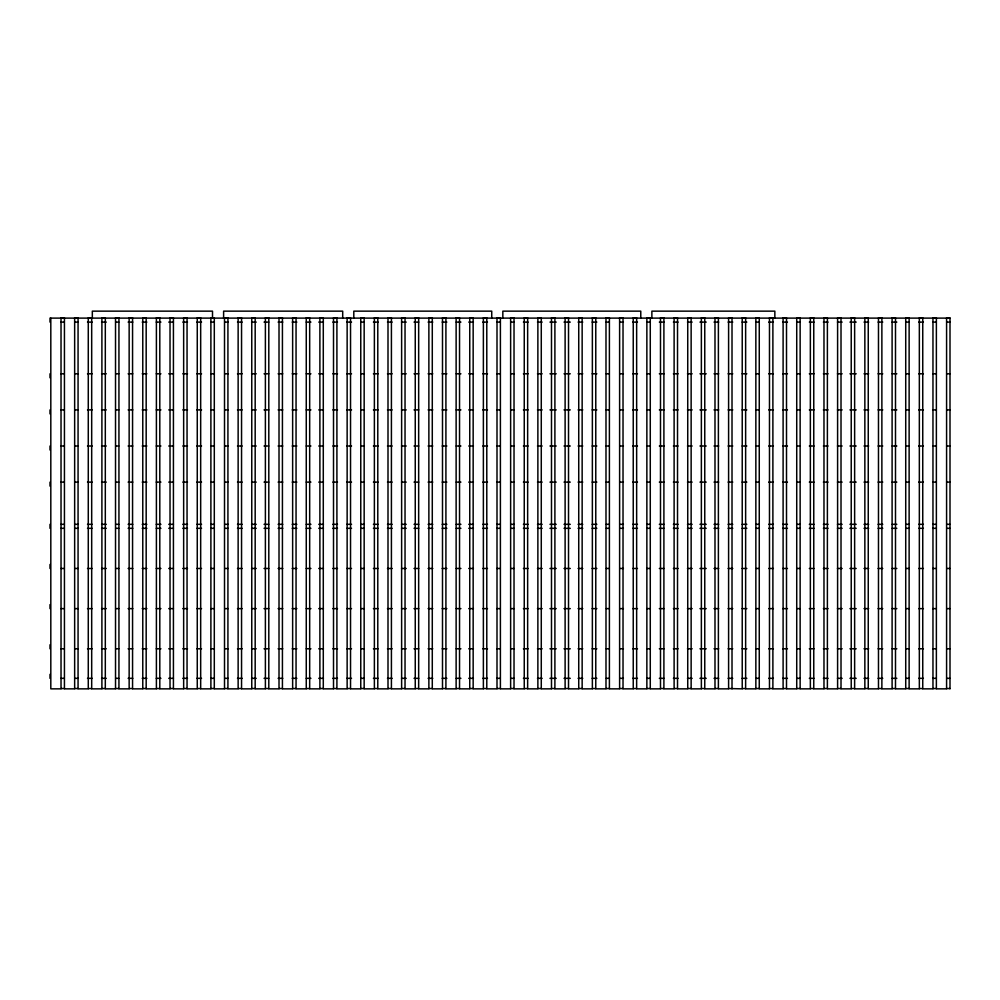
<?xml version="1.0" encoding="UTF-8"?>
<svg xmlns="http://www.w3.org/2000/svg" width="1000" height="1000" viewBox="0 0 1000 1000"><rect width="100%" height="100%" fill="white"/><g stroke="black" fill="none" stroke-linecap="round" stroke-linejoin="round"><path stroke-width="1.5" d="M868.25 318.188L864.85 317.875L864.85 688.85L854.638 688.85L854.638 317.875L851.225 317.875L851.225 688.85L841.012 688.85L841.012 317.875L837.6 317.875L837.6 688.85L827.387 688.85L827.387 317.875L823.975 317.875L823.975 688.85L813.763 688.85L813.763 317.875L810.35 317.875L810.35 688.85L800.138 688.85L800.138 317.875L796.725 317.875L796.725 688.85L786.513 688.85L786.513 317.875L783.1 317.875L783.1 688.85L772.887 688.85L772.887 317.875L769.475 317.875L769.475 688.85L759.262 688.85L759.262 317.875L755.85 317.875L755.85 688.85L745.638 688.85L745.638 317.875L742.225 317.875L742.225 688.85L728.6 688.538M949.938 318.113L50 318.113L50 322.113M60.938 322.113L64.062 322.113M75 322.113L78.125 322.113M87.5 322.113L92.188 322.113M101.562 322.113L106.25 322.113M115.625 322.113L118.75 322.113M128.125 322.113L132.812 322.113M142.188 322.113L146.875 322.113M156.237 322.113L160.925 322.113M168.738 322.113L173.425 322.113M182.8 322.113L187.488 322.113M196.863 322.113L201.55 322.113M210.925 322.113L214.05 322.113M224.988 322.113L228.113 322.113M237.488 322.113L242.175 322.113M251.55 322.113L256.238 322.113M264.05 322.113L268.738 322.113M278.113 322.113L282.8 322.113M292.175 322.113L296.863 322.113M306.238 322.113L310.925 322.113M318.738 322.113L323.425 322.113M332.8 322.113L337.488 322.113M346.85 322.113L351.538 322.113M360.913 322.113L364.038 322.113M373.413 322.113L378.1 322.113M387.475 322.113L392.163 322.113M401.538 322.113L406.225 322.113M414.038 322.113L418.725 322.113M428.1 322.113L432.788 322.113M442.163 322.113L446.85 322.113M456.225 322.113L460.913 322.113M468.725 322.113L473.413 322.113M482.788 322.113L487.475 322.113M496.85 322.113L499.975 322.113M510.913 322.113L514.038 322.113M523.413 322.113L528.1 322.113M537.475 322.113L542.15 322.113M549.963 322.113L556.213 322.113M564.025 322.113L570.275 322.113M578.088 322.113L582.775 322.113M592.15 322.113L596.838 322.113M606.213 322.113L609.338 322.113M620.275 322.113L623.4 322.113M632.775 322.113L637.463 322.113M646.838 322.113L649.963 322.113M659.338 322.113L664.025 322.113M673.4 322.113L678.088 322.113M687.463 322.113L692.15 322.113M699.963 322.113L706.213 322.113M714.025 322.113L718.713 322.113M728.088 322.113L732.775 322.113M742.138 322.113L746.825 322.113M756.2 322.113L759.325 322.113M768.7 322.113L773.388 322.113M782.763 322.113L787.45 322.113M796.825 322.113L799.95 322.113M809.325 322.113L814.013 322.113M823.388 322.113L828.075 322.113M837.45 322.113L842.138 322.113M849.95 322.113L856.2 322.113M864.013 322.113L868.7 322.113M878.075 322.113L882.763 322.113M892.138 322.113L896.825 322.113M906.2 322.113L909.325 322.113M918.7 322.113L923.388 322.113M932.763 322.113L935.875 322.113M946.812 322.113L949.938 322.113M60.938 373.787L64.062 373.787M75 373.787L78.125 373.787M87.5 373.787L92.188 373.787M101.562 373.787L106.25 373.787M115.625 373.787L118.75 373.787M128.125 373.787L132.812 373.787M142.188 373.787L146.875 373.787M156.237 373.787L160.925 373.787M168.738 373.787L173.425 373.787M182.8 373.787L187.488 373.787M196.863 373.787L201.55 373.787M210.925 373.787L214.05 373.787M224.988 373.787L228.113 373.787M237.488 373.787L242.175 373.787M251.55 373.787L256.238 373.787M264.05 373.787L268.738 373.787M278.113 373.787L282.8 373.787M292.175 373.787L296.863 373.787M306.238 373.787L310.925 373.787M318.738 373.787L323.425 373.787M332.8 373.787L337.488 373.787M346.85 373.787L351.538 373.787M360.913 373.787L364.038 373.787M373.413 373.787L378.1 373.787M387.475 373.787L392.163 373.787M401.538 373.787L406.225 373.787M414.038 373.787L418.725 373.787M428.1 373.787L432.788 373.787M442.163 373.787L446.85 373.787M456.225 373.787L460.913 373.787M468.725 373.787L473.413 373.787M482.788 373.787L487.475 373.787M496.85 373.787L499.975 373.787M510.913 373.787L514.038 373.787M523.413 373.787L528.1 373.787M537.475 373.787L542.15 373.787M549.963 373.787L556.213 373.787M564.025 373.787L570.275 373.787M578.088 373.787L582.775 373.787M592.15 373.787L596.838 373.787M606.213 373.787L609.338 373.787M620.275 373.787L623.4 373.787M632.775 373.787L637.463 373.787M646.838 373.787L649.963 373.787M659.338 373.787L664.025 373.787M673.4 373.787L678.088 373.787M687.463 373.787L692.15 373.787M699.963 373.787L706.213 373.787M714.025 373.787L718.713 373.787M728.088 373.787L732.775 373.787M742.138 373.787L746.825 373.787M756.2 373.787L759.325 373.787M768.7 373.787L773.388 373.787M782.763 373.787L787.45 373.787M796.825 373.787L799.95 373.787M809.325 373.787L814.013 373.787M823.388 373.787L828.075 373.787M837.45 373.787L842.138 373.787M849.95 373.787L856.2 373.787M864.013 373.787L868.7 373.787M878.075 373.787L882.763 373.787M892.138 373.787L896.825 373.787M906.2 373.787L909.325 373.787M918.7 373.787L923.388 373.787M932.763 373.787L935.875 373.787M946.812 373.787L949.938 373.787M60.938 409.9L64.062 409.9M75 409.9L78.125 409.9M87.5 409.9L92.188 409.9M101.562 409.9L106.25 409.9M115.625 409.9L118.75 409.9M128.125 409.9L132.812 409.9M142.188 409.9L146.875 409.9M156.237 409.9L160.925 409.9M168.738 409.9L173.425 409.9M182.8 409.9L187.488 409.9M196.863 409.9L201.55 409.9M210.925 409.9L214.05 409.9M224.988 409.9L228.113 409.9M237.488 409.9L242.175 409.9M251.55 409.9L256.238 409.9M264.05 409.9L268.738 409.9M278.113 409.9L282.8 409.9M292.175 409.9L296.863 409.9M306.238 409.9L310.925 409.9M318.738 409.9L323.425 409.9M332.8 409.9L337.488 409.9M346.85 409.9L351.538 409.9M360.913 409.9L364.038 409.9M373.413 409.9L378.1 409.9M387.475 409.9L392.163 409.9M401.538 409.9L406.225 409.9M414.038 409.9L418.725 409.9M428.1 409.9L432.788 409.9M442.163 409.9L446.85 409.9M456.225 409.9L460.913 409.9M468.725 409.9L473.413 409.9M482.788 409.9L487.475 409.9M496.85 409.9L499.975 409.9M510.913 409.9L514.038 409.9M523.413 409.9L528.1 409.9M537.475 409.9L542.15 409.9M549.963 409.9L556.213 409.9M564.025 409.9L570.275 409.9M578.088 409.9L582.775 409.9M592.15 409.9L596.838 409.9M606.213 409.9L609.338 409.9M620.275 409.9L623.4 409.9M632.775 409.9L637.463 409.9M646.838 409.9L649.963 409.9M659.338 409.9L664.025 409.9M673.4 409.9L678.088 409.9M687.463 409.9L692.15 409.9M699.963 409.9L706.213 409.9M714.025 409.9L718.713 409.9M728.088 409.9L732.775 409.9M742.138 409.9L746.825 409.9M756.2 409.9L759.325 409.9M768.7 409.9L773.388 409.9M782.763 409.9L787.45 409.9M796.825 409.9L799.95 409.9M809.325 409.9L814.013 409.9M823.388 409.9L828.075 409.9M837.45 409.9L842.138 409.9M849.95 409.9L856.2 409.9M864.013 409.9L868.7 409.9M878.075 409.9L882.763 409.9M892.138 409.9L896.825 409.9M906.2 409.9L909.325 409.9M918.7 409.9L923.388 409.9M932.763 409.9L935.875 409.9M946.812 409.9L949.938 409.9M60.938 446.012L64.062 446.012M75 446.012L78.125 446.012M87.5 446.012L92.188 446.012M101.562 446.012L106.25 446.012M115.625 446.012L118.75 446.012M128.125 446.012L132.812 446.012M142.188 446.012L146.875 446.012M156.237 446.012L160.925 446.012M168.738 446.012L173.425 446.012M182.8 446.012L187.488 446.012M196.863 446.012L201.55 446.012M210.925 446.012L214.05 446.012M224.988 446.012L228.113 446.012M237.488 446.012L242.175 446.012M251.55 446.012L256.238 446.012M264.05 446.012L268.738 446.012M278.113 446.012L282.8 446.012M292.175 446.012L296.863 446.012M306.238 446.012L310.925 446.012M318.738 446.012L323.425 446.012M332.8 446.012L337.488 446.012M346.85 446.012L351.538 446.012M360.913 446.012L364.038 446.012M373.413 446.012L378.1 446.012M387.475 446.012L392.163 446.012M401.538 446.012L406.225 446.012M414.038 446.012L418.725 446.012M428.1 446.012L432.788 446.012M442.163 446.012L446.85 446.012M456.225 446.012L460.913 446.012M468.725 446.012L473.413 446.012M482.788 446.012L487.475 446.012M496.85 446.012L499.975 446.012M510.913 446.012L514.038 446.012M523.413 446.012L528.1 446.012M537.475 446.012L542.15 446.012M549.963 446.012L556.213 446.012M564.025 446.012L570.275 446.012M578.088 446.012L582.775 446.012M592.15 446.012L596.838 446.012M606.213 446.012L609.338 446.012M620.275 446.012L623.4 446.012M632.775 446.012L637.463 446.012M646.838 446.012L649.963 446.012M659.338 446.012L664.025 446.012M673.4 446.012L678.088 446.012M687.463 446.012L692.15 446.012M699.963 446.012L706.213 446.012M714.025 446.012L718.713 446.012M728.088 446.012L732.775 446.012M742.138 446.012L746.825 446.012M756.2 446.012L759.325 446.012M768.7 446.012L773.388 446.012M782.763 446.012L787.45 446.012M796.825 446.012L799.95 446.012M809.325 446.012L814.013 446.012M823.388 446.012L828.075 446.012M837.45 446.012L842.138 446.012M849.95 446.012L856.2 446.012M864.013 446.012L868.7 446.012M878.075 446.012L882.763 446.012M892.138 446.012L896.825 446.012M906.2 446.012L909.325 446.012M918.7 446.012L923.388 446.012M932.763 446.012L935.875 446.012M946.812 446.012L949.938 446.012M60.938 482.125L64.062 482.125M75 482.125L78.125 482.125M87.5 482.125L92.188 482.125M101.562 482.125L106.25 482.125M115.625 482.125L118.75 482.125M128.125 482.125L132.812 482.125M142.188 482.125L146.875 482.125M156.237 482.125L160.925 482.125M168.738 482.125L173.425 482.125M182.8 482.125L187.488 482.125M196.863 482.125L201.55 482.125M210.925 482.125L214.05 482.125M224.988 482.125L228.113 482.125M237.488 482.125L242.175 482.125M251.55 482.125L256.238 482.125M264.05 482.125L268.738 482.125M278.113 482.125L282.8 482.125M292.175 482.125L296.863 482.125M306.238 482.125L310.925 482.125M318.738 482.125L323.425 482.125M332.8 482.125L337.488 482.125M346.85 482.125L351.538 482.125M360.913 482.125L364.038 482.125M373.413 482.125L378.1 482.125M387.475 482.125L392.163 482.125M401.538 482.125L406.225 482.125M414.038 482.125L418.725 482.125M428.1 482.125L432.788 482.125M442.163 482.125L446.85 482.125M456.225 482.125L460.913 482.125M468.725 482.125L473.413 482.125M482.788 482.125L487.475 482.125M496.85 482.125L499.975 482.125M510.913 482.125L514.038 482.125M523.413 482.125L528.1 482.125M537.475 482.125L542.15 482.125M549.963 482.125L556.213 482.125M564.025 482.125L570.275 482.125M578.088 482.125L582.775 482.125M592.15 482.125L596.838 482.125M606.213 482.125L609.338 482.125M620.275 482.125L623.4 482.125M632.775 482.125L637.463 482.125M646.838 482.125L649.963 482.125M659.338 482.125L664.025 482.125M673.4 482.125L678.088 482.125M687.463 482.125L692.15 482.125M699.963 482.125L706.213 482.125M714.025 482.125L718.713 482.125M728.088 482.125L732.775 482.125M742.138 482.125L746.825 482.125M756.2 482.125L759.325 482.125M768.7 482.125L773.388 482.125M782.763 482.125L787.45 482.125M796.825 482.125L799.95 482.125M809.325 482.125L814.013 482.125M823.388 482.125L828.075 482.125M837.45 482.125L842.138 482.125M849.95 482.125L856.2 482.125M864.013 482.125L868.7 482.125M878.075 482.125L882.763 482.125M892.138 482.125L896.825 482.125M906.2 482.125L909.325 482.125M918.7 482.125L923.388 482.125M932.763 482.125L935.875 482.125M946.812 482.125L949.938 482.125M60.938 524.325L64.062 524.325M75 524.325L78.125 524.325M87.5 524.325L92.188 524.325M101.562 524.325L106.25 524.325M115.625 524.325L118.75 524.325M128.125 524.325L132.812 524.325M142.188 524.325L146.875 524.325M156.237 524.325L160.925 524.325M168.738 524.325L173.425 524.325M182.8 524.325L187.488 524.325M196.863 524.325L201.55 524.325M210.925 524.325L214.05 524.325M224.988 524.325L228.113 524.325M237.488 524.325L242.175 524.325M251.55 524.325L256.238 524.325M264.05 524.325L268.738 524.325M278.113 524.325L282.8 524.325M292.175 524.325L296.863 524.325M306.238 524.325L310.925 524.325M318.738 524.325L323.425 524.325M332.8 524.325L337.488 524.325M346.85 524.325L351.538 524.325M360.913 524.325L364.038 524.325M373.413 524.325L378.1 524.325M387.475 524.325L392.163 524.325M401.538 524.325L406.225 524.325M414.038 524.325L418.725 524.325M428.1 524.325L432.788 524.325M442.163 524.325L446.85 524.325M456.225 524.325L460.913 524.325M468.725 524.325L473.413 524.325M482.788 524.325L487.475 524.325M496.85 524.325L499.975 524.325M510.913 524.325L514.038 524.325M523.413 524.325L528.1 524.325M537.475 524.325L542.15 524.325M549.963 524.325L556.213 524.325M564.025 524.325L570.275 524.325M578.088 524.325L582.775 524.325M592.15 524.325L596.838 524.325M606.213 524.325L609.338 524.325M620.275 524.325L623.4 524.325M632.775 524.325L637.463 524.325M646.838 524.325L649.963 524.325M659.338 524.325L664.025 524.325M673.4 524.325L678.088 524.325M687.463 524.325L692.15 524.325M699.963 524.325L706.213 524.325M714.025 524.325L718.713 524.325M728.088 524.325L732.775 524.325M742.138 524.325L746.825 524.325M756.2 524.325L759.325 524.325M768.7 524.325L773.388 524.325M782.763 524.325L787.45 524.325M796.825 524.325L799.95 524.325M809.325 524.325L814.013 524.325M823.388 524.325L828.075 524.325M837.45 524.325L842.138 524.325M849.95 524.325L856.2 524.325M864.013 524.325L868.7 524.325M878.075 524.325L882.763 524.325M892.138 524.325L896.825 524.325M906.2 524.325L909.325 524.325M918.7 524.325L923.388 524.325M932.763 524.325L935.875 524.325M946.812 524.325L949.938 524.325M60.938 528.325L64.062 528.325M75 528.325L78.125 528.325M87.5 528.325L92.188 528.325M101.562 528.325L106.25 528.325M115.625 528.325L118.75 528.325M128.125 528.325L132.812 528.325M142.188 528.325L146.875 528.325M156.237 528.325L160.925 528.325M168.738 528.325L173.425 528.325M182.8 528.325L187.488 528.325M196.863 528.325L201.55 528.325M210.925 528.325L214.05 528.325M224.988 528.325L228.113 528.325M237.488 528.325L242.175 528.325M251.55 528.325L256.238 528.325M264.05 528.325L268.738 528.325M278.113 528.325L282.8 528.325M292.175 528.325L296.863 528.325M306.238 528.325L310.925 528.325M318.738 528.325L323.425 528.325M332.8 528.325L337.488 528.325M346.85 528.325L351.538 528.325M360.913 528.325L364.038 528.325M373.413 528.325L378.1 528.325M387.475 528.325L392.163 528.325M401.538 528.325L406.225 528.325M414.038 528.325L418.725 528.325M428.1 528.325L432.788 528.325M442.163 528.325L446.85 528.325M456.225 528.325L460.913 528.325M468.725 528.325L473.413 528.325M482.788 528.325L487.475 528.325M496.85 528.325L499.975 528.325M510.913 528.325L514.038 528.325M523.413 528.325L528.1 528.325M537.475 528.325L542.15 528.325M549.963 528.325L556.213 528.325M564.025 528.325L570.275 528.325M578.088 528.325L582.775 528.325M592.15 528.325L596.838 528.325M606.213 528.325L609.338 528.325M620.275 528.325L623.4 528.325M632.775 528.325L637.463 528.325M646.838 528.325L649.963 528.325M659.338 528.325L664.025 528.325M673.4 528.325L678.088 528.325M687.463 528.325L692.15 528.325M699.963 528.325L706.213 528.325M714.025 528.325L718.713 528.325M728.088 528.325L732.775 528.325M742.138 528.325L746.825 528.325M756.2 528.325L759.325 528.325M768.7 528.325L773.388 528.325M782.763 528.325L787.45 528.325M796.825 528.325L799.95 528.325M809.325 528.325L814.013 528.325M823.388 528.325L828.075 528.325M837.45 528.325L842.138 528.325M849.95 528.325L856.2 528.325M864.013 528.325L868.7 528.325M878.075 528.325L882.763 528.325M892.138 528.325L896.825 528.325M906.2 528.325L909.325 528.325M918.7 528.325L923.388 528.325M932.763 528.325L935.875 528.325M946.812 528.325L949.938 528.325M60.938 568.475L64.062 568.475M75 568.475L78.125 568.475M87.5 568.475L92.188 568.475M101.562 568.475L106.25 568.475M115.625 568.475L118.75 568.475M128.125 568.475L132.812 568.475M142.188 568.475L146.875 568.475M156.237 568.475L160.925 568.475M168.738 568.475L173.425 568.475M182.8 568.475L187.488 568.475M196.863 568.475L201.55 568.475M210.925 568.475L214.05 568.475M224.988 568.475L228.113 568.475M237.488 568.475L242.175 568.475M251.55 568.475L256.238 568.475M264.05 568.475L268.738 568.475M278.113 568.475L282.8 568.475M292.175 568.475L296.863 568.475M306.238 568.475L310.925 568.475M318.738 568.475L323.425 568.475M332.8 568.475L337.488 568.475M346.85 568.475L351.538 568.475M360.913 568.475L364.038 568.475M373.413 568.475L378.1 568.475M387.475 568.475L392.163 568.475M401.538 568.475L406.225 568.475M414.038 568.475L418.725 568.475M428.1 568.475L432.788 568.475M442.163 568.475L446.85 568.475M456.225 568.475L460.913 568.475M468.725 568.475L473.413 568.475M482.788 568.475L487.475 568.475M496.85 568.475L499.975 568.475M510.913 568.475L514.038 568.475M523.413 568.475L528.1 568.475M537.475 568.475L542.15 568.475M549.963 568.475L556.213 568.475M564.025 568.475L570.275 568.475M578.088 568.475L582.775 568.475M592.15 568.475L596.838 568.475M606.213 568.475L609.338 568.475M620.275 568.475L623.4 568.475M632.775 568.475L637.463 568.475M646.838 568.475L649.963 568.475M659.338 568.475L664.025 568.475M673.4 568.475L678.088 568.475M687.463 568.475L692.15 568.475M699.963 568.475L706.213 568.475M714.025 568.475L718.713 568.475M728.088 568.475L732.775 568.475M742.138 568.475L746.825 568.475M756.2 568.475L759.325 568.475M768.7 568.475L773.388 568.475M782.763 568.475L787.45 568.475M796.825 568.475L799.95 568.475M809.325 568.475L814.013 568.475M823.388 568.475L828.075 568.475M837.45 568.475L842.138 568.475M849.95 568.475L856.2 568.475M864.013 568.475L868.7 568.475M878.075 568.475L882.763 568.475M892.138 568.475L896.825 568.475M906.2 568.475L909.325 568.475M918.7 568.475L923.388 568.475M932.763 568.475L935.875 568.475M946.812 568.475L949.938 568.475M60.938 608.625L64.062 608.625M75 608.625L78.125 608.625M87.5 608.625L92.188 608.625M101.562 608.625L106.25 608.625M115.625 608.625L118.75 608.625M128.125 608.625L132.812 608.625M142.188 608.625L146.875 608.625M156.237 608.625L160.925 608.625M168.738 608.625L173.425 608.625M182.8 608.625L187.488 608.625M196.863 608.625L201.55 608.625M210.925 608.625L214.05 608.625M224.988 608.625L228.113 608.625M237.488 608.625L242.175 608.625M251.55 608.625L256.238 608.625M264.05 608.625L268.738 608.625M278.113 608.625L282.8 608.625M292.175 608.625L296.863 608.625M306.238 608.625L310.925 608.625M318.738 608.625L323.425 608.625M332.8 608.625L337.488 608.625M346.85 608.625L351.538 608.625M360.913 608.625L364.038 608.625M373.413 608.625L378.1 608.625M387.475 608.625L392.163 608.625M401.538 608.625L406.225 608.625M414.038 608.625L418.725 608.625M428.1 608.625L432.788 608.625M442.163 608.625L446.85 608.625M456.225 608.625L460.913 608.625M468.725 608.625L473.413 608.625M482.788 608.625L487.475 608.625M496.85 608.625L499.975 608.625M510.913 608.625L514.038 608.625M523.413 608.625L528.1 608.625M537.475 608.625L542.15 608.625M549.963 608.625L556.213 608.625M564.025 608.625L570.275 608.625M578.088 608.625L582.775 608.625M592.15 608.625L596.838 608.625M606.213 608.625L609.338 608.625M620.275 608.625L623.4 608.625M632.775 608.625L637.463 608.625M646.838 608.625L649.963 608.625M659.338 608.625L664.025 608.625M673.4 608.625L678.088 608.625M687.463 608.625L692.15 608.625M699.963 608.625L706.213 608.625M714.025 608.625L718.713 608.625M728.088 608.625L732.775 608.625M742.138 608.625L746.825 608.625M756.2 608.625L759.325 608.625M768.7 608.625L773.388 608.625M782.763 608.625L787.45 608.625M796.825 608.625L799.95 608.625M809.325 608.625L814.013 608.625M823.388 608.625L828.075 608.625M837.45 608.625L842.138 608.625M849.95 608.625L856.2 608.625M864.013 608.625L868.7 608.625M878.075 608.625L882.763 608.625M892.138 608.625L896.825 608.625M906.2 608.625L909.325 608.625M918.7 608.625L923.388 608.625M932.763 608.625L935.875 608.625M946.812 608.625L949.938 608.625M60.938 648.775L64.062 648.775M75 648.775L78.125 648.775M87.5 648.775L92.188 648.775M101.562 648.775L106.25 648.775M115.625 648.775L118.75 648.775M128.125 648.775L132.812 648.775M142.188 648.775L146.875 648.775M156.237 648.775L160.925 648.775M168.738 648.775L173.425 648.775M182.8 648.775L187.488 648.775M196.863 648.775L201.55 648.775M210.925 648.775L214.05 648.775M224.988 648.775L228.113 648.775M237.488 648.775L242.175 648.775M251.55 648.775L256.238 648.775M264.05 648.775L268.738 648.775M278.113 648.775L282.8 648.775M292.175 648.775L296.863 648.775M306.238 648.775L310.925 648.775M318.738 648.775L323.425 648.775M332.8 648.775L337.488 648.775M346.85 648.775L351.538 648.775M360.913 648.775L364.038 648.775M373.413 648.775L378.1 648.775M387.475 648.775L392.163 648.775M401.538 648.775L406.225 648.775M414.038 648.775L418.725 648.775M428.1 648.775L432.788 648.775M442.163 648.775L446.85 648.775M456.225 648.775L460.913 648.775M468.725 648.775L473.413 648.775M482.788 648.775L487.475 648.775M496.85 648.775L499.975 648.775M510.913 648.775L514.038 648.775M523.413 648.775L528.1 648.775M537.475 648.775L542.15 648.775M549.963 648.775L556.213 648.775M564.025 648.775L570.275 648.775M578.088 648.775L582.775 648.775M592.15 648.775L596.838 648.775M606.213 648.775L609.338 648.775M620.275 648.775L623.4 648.775M632.775 648.775L637.463 648.775M646.838 648.775L649.963 648.775M659.338 648.775L664.025 648.775M673.4 648.775L678.088 648.775M687.463 648.775L692.15 648.775M699.963 648.775L706.213 648.775M714.025 648.775L718.713 648.775M728.088 648.775L732.775 648.775M742.138 648.775L746.825 648.775M756.2 648.775L759.325 648.775M768.7 648.775L773.388 648.775M782.763 648.775L787.45 648.775M796.825 648.775L799.95 648.775M809.325 648.775L814.013 648.775M823.388 648.775L828.075 648.775M837.45 648.775L842.138 648.775M849.95 648.775L856.2 648.775M864.013 648.775L868.7 648.775M878.075 648.775L882.763 648.775M892.138 648.775L896.825 648.775M906.2 648.775L909.325 648.775M918.7 648.775L923.388 648.775M932.763 648.775L935.875 648.775M946.812 648.775L949.938 648.775M60.938 678.337L64.062 678.337M75 678.337L78.125 678.337M87.5 678.337L92.188 678.337M101.562 678.337L106.25 678.337M115.625 678.337L118.75 678.337M128.125 678.337L132.812 678.337M142.188 678.337L146.875 678.337M156.237 678.337L160.925 678.337M168.738 678.337L173.425 678.337M182.8 678.337L187.488 678.337M196.863 678.337L201.55 678.337M210.925 678.337L214.05 678.337M224.988 678.337L228.113 678.337M237.488 678.337L242.175 678.337M251.55 678.337L256.238 678.337M264.05 678.337L268.738 678.337M278.113 678.337L282.8 678.337M292.175 678.337L296.863 678.337M306.238 678.337L310.925 678.337M318.738 678.337L323.425 678.337M332.8 678.337L337.488 678.337M346.85 678.337L351.538 678.337M360.913 678.337L364.038 678.337M373.413 678.337L378.1 678.337M387.475 678.337L392.163 678.337M401.538 678.337L406.225 678.337M414.038 678.337L418.725 678.337M428.1 678.337L432.788 678.337M442.163 678.337L446.85 678.337M456.225 678.337L460.913 678.337M468.725 678.337L473.413 678.337M482.788 678.337L487.475 678.337M496.85 678.337L499.975 678.337M510.913 678.337L514.038 678.337M523.413 678.337L528.1 678.337M537.475 678.337L542.15 678.337M549.963 678.337L556.213 678.337M564.025 678.337L570.275 678.337M578.088 678.337L582.775 678.337M592.15 678.337L596.838 678.337M606.213 678.337L609.338 678.337M620.275 678.337L623.4 678.337M632.775 678.337L637.463 678.337M646.838 678.337L649.963 678.337M659.338 678.337L664.025 678.337M673.4 678.337L678.088 678.337M687.463 678.337L692.15 678.337M699.963 678.337L706.213 678.337M714.025 678.337L718.713 678.337M728.088 678.337L732.775 678.337M742.138 678.337L746.825 678.337M756.2 678.337L759.325 678.337M768.7 678.337L773.388 678.337M782.763 678.337L787.45 678.337M796.825 678.337L799.95 678.337M809.325 678.337L814.013 678.337M823.388 678.337L828.075 678.337M837.45 678.337L842.138 678.337M849.95 678.337L856.2 678.337M864.013 678.337L868.7 678.337M878.075 678.337L882.763 678.337M892.138 678.337L896.825 678.337M906.2 678.337L909.325 678.337M918.7 678.337L923.388 678.337M932.763 678.337L935.875 678.337M946.812 678.337L949.938 678.337M61.025 688.538L64.438 688.538M74.65 688.538L78.062 688.538M88.275 688.538L91.688 688.538M101.9 688.538L105.312 688.538M115.525 688.538L118.938 688.538M129.15 688.538L132.562 688.538M142.775 688.538L146.175 688.538M156.4 688.538L159.8 688.538M170.025 688.538L173.425 688.538M183.65 688.538L187.05 688.538M197.262 688.538L200.675 688.538M210.888 688.538L214.3 688.538M224.513 688.538L227.925 688.538M238.137 688.538L241.55 688.538M251.762 688.538L255.175 688.538M265.387 688.538L268.8 688.538M279.012 688.538L282.425 688.538M292.638 688.538L296.05 688.538M306.262 688.538L309.675 688.538M319.887 688.538L323.288 688.538M333.512 688.538L336.912 688.538M347.137 688.538L350.538 688.538M360.763 688.538L364.162 688.538M374.375 688.538L377.788 688.538M388 688.538L391.413 688.538M401.625 688.538L405.037 688.538M415.25 688.538L418.663 688.538M428.875 688.538L432.287 688.538M442.5 688.538L445.913 688.538M456.125 688.538L459.538 688.538M469.75 688.538L473.162 688.538M483.375 688.538L486.788 688.538M497 688.538L500.4 688.538M510.625 688.538L514.025 688.538M524.25 688.538L527.65 688.538M537.875 688.538L541.275 688.538M551.487 688.538L554.9 688.538M565.112 688.538L568.525 688.538M578.737 688.538L582.15 688.538M592.362 688.538L595.775 688.538M605.988 688.538L609.4 688.538M619.612 688.538L623.025 688.538M633.237 688.538L636.65 688.538M646.862 688.538L650.275 688.538M660.487 688.538L663.9 688.538M674.112 688.538L677.525 688.538M687.738 688.538L691.137 688.538M701.363 688.538L704.762 688.538M714.987 688.538L718.388 688.538M742.225 688.538L745.638 688.538M755.85 688.538L759.262 688.538M769.475 688.538L772.887 688.538M783.1 688.538L786.513 688.538M796.725 688.538L800.138 688.538M810.35 688.538L813.763 688.538M823.975 688.538L827.387 688.538M837.6 688.538L841.012 688.538M851.225 688.538L854.638 688.538M864.85 688.538L868.25 688.538M878.475 688.538L881.875 688.538M892.1 688.538L895.5 688.538M905.725 688.538L909.125 688.538M919.338 688.538L922.75 688.538M932.962 688.538L936.375 688.538M946.587 688.538L950 688.538M950 688.85L950 317.875L946.587 317.875L946.587 688.85L936.375 688.85L936.375 317.875L932.962 317.875L932.962 688.85L922.75 688.85L922.75 317.875L919.338 317.875L919.338 688.85L909.125 688.85L909.125 317.875L905.725 317.875L905.725 688.85L895.5 688.85L895.5 317.875L892.1 317.875L892.1 688.85L881.875 688.85L881.875 317.875L878.475 317.875L878.475 688.85L868.25 688.85L868.25 317.875M774.85 318.175L774.85 311.15L651.875 311.15L651.875 318.175M732.013 688.85L732.013 317.875L728.6 317.875L728.6 688.85L718.388 688.85L718.388 317.875L714.987 317.875L714.987 688.85L704.762 688.85L704.762 317.875L701.363 317.875L701.363 688.85L691.137 688.85L691.137 317.875L687.738 317.875L687.738 688.85L677.525 688.85L677.525 317.875L674.112 317.875L674.112 688.85L663.9 688.85L663.9 317.875L660.487 317.875L660.487 688.85L650.275 688.85L650.275 317.875L646.862 317.875L646.862 688.85L636.65 688.85L636.65 317.875L633.237 317.875L633.237 688.85L623.025 688.85L623.025 317.875L619.612 317.875L619.612 688.85L609.4 688.85L609.4 317.875L605.988 317.875L605.988 688.85L595.775 688.85L595.775 317.875L592.362 317.875L592.362 688.85L582.15 688.85L582.15 317.875L578.737 317.875L578.737 688.85L568.525 688.85L568.525 317.875L565.112 317.875L565.112 688.85L554.9 688.85L554.9 317.875L551.487 317.875L551.487 688.85L541.275 688.85L541.275 317.875L537.875 317.875L537.875 688.85L527.65 688.85L527.65 317.875L524.25 317.875L524.25 688.85L514.025 688.85L514.025 317.875L510.625 317.875L510.625 688.85L500.4 688.85L500.4 317.875L497 317.875L497 688.85L486.788 688.85L486.788 317.875L483.375 317.875L483.375 688.85L473.162 688.85L473.162 317.875L469.75 317.875L469.75 688.85L459.538 688.85L459.538 317.875L456.125 317.875L456.125 688.85L445.913 688.85L445.913 317.875L442.5 317.875L442.5 688.85L432.287 688.85L432.287 317.875L428.875 317.875L428.875 688.85L418.663 688.85L418.663 317.875L415.25 317.875L415.25 688.85L405.037 688.85L405.037 317.875L401.625 317.875L401.625 688.85L391.413 688.85L391.413 317.875L388 317.875L388 688.85L377.788 688.85L377.788 317.875L374.375 317.875L374.375 688.85L364.162 688.85L364.162 317.875L360.763 317.875L360.763 688.85L350.538 688.85L350.538 317.875L347.137 317.875L347.137 688.85L336.912 688.85L336.912 317.875L333.512 317.875L333.512 688.85L323.288 688.85L323.288 317.875L319.887 317.875L319.887 688.85L309.675 688.85L309.675 317.875L306.262 317.875L306.262 688.85L296.05 688.85L296.05 317.875L292.638 317.875L292.638 688.85L282.425 688.85L282.425 317.875L279.012 317.875L279.012 688.85L268.8 688.85L268.8 317.875L265.387 317.875L265.387 688.85L255.175 688.85L255.175 317.875L251.762 317.875L251.762 688.85L241.55 688.85L241.55 317.875L238.137 317.875L238.137 688.85L227.925 688.85L227.925 317.875L224.513 317.875L224.513 688.85L214.3 688.85L214.3 317.875L210.888 317.875L210.888 688.85L200.675 688.85L200.675 317.875L197.262 317.875L197.262 688.85L187.05 688.85L187.05 317.875L183.65 317.875L183.65 688.85L173.425 688.85L173.425 317.875L170.025 317.875L170.025 688.85L159.8 688.85L159.8 317.875L156.4 317.875L156.4 688.85L146.175 688.85L146.175 317.875L142.775 317.875L142.775 688.85L132.562 688.85L132.562 317.875L129.15 317.875L129.15 688.85L118.938 688.85L118.938 317.875L115.525 317.875L115.525 688.85L105.312 688.85L105.312 317.875L101.9 317.875L101.9 688.85L91.688 688.85L91.688 317.875L88.275 317.875L88.275 688.85L78.062 688.85L78.062 317.875L74.65 317.875L74.65 688.85L64.438 688.85L64.438 317.875L61.025 317.875L61.025 688.85L50.812 688.85L50.812 318.188M640.775 318.175L640.775 311.15L502.837 311.15L502.837 318.175M491.737 318.175L491.737 311.15L353.8 311.15L353.8 318.175M342.7 318.175L342.7 311.15L223.612 311.15L223.612 318.175M212.512 318.175L212.512 311.15L92.325 311.15L92.325 318.175M50 373.787L50 377.788M50 409.9L50 413.9M50 446.012L50 450.012M50 482.125L50 486.125M50 524.325L50 528.325M50 564.475L50 568.475M50 604.625L50 608.625M50 644.775L50 648.775M50 674.338L50 678.337"/></g></svg>
